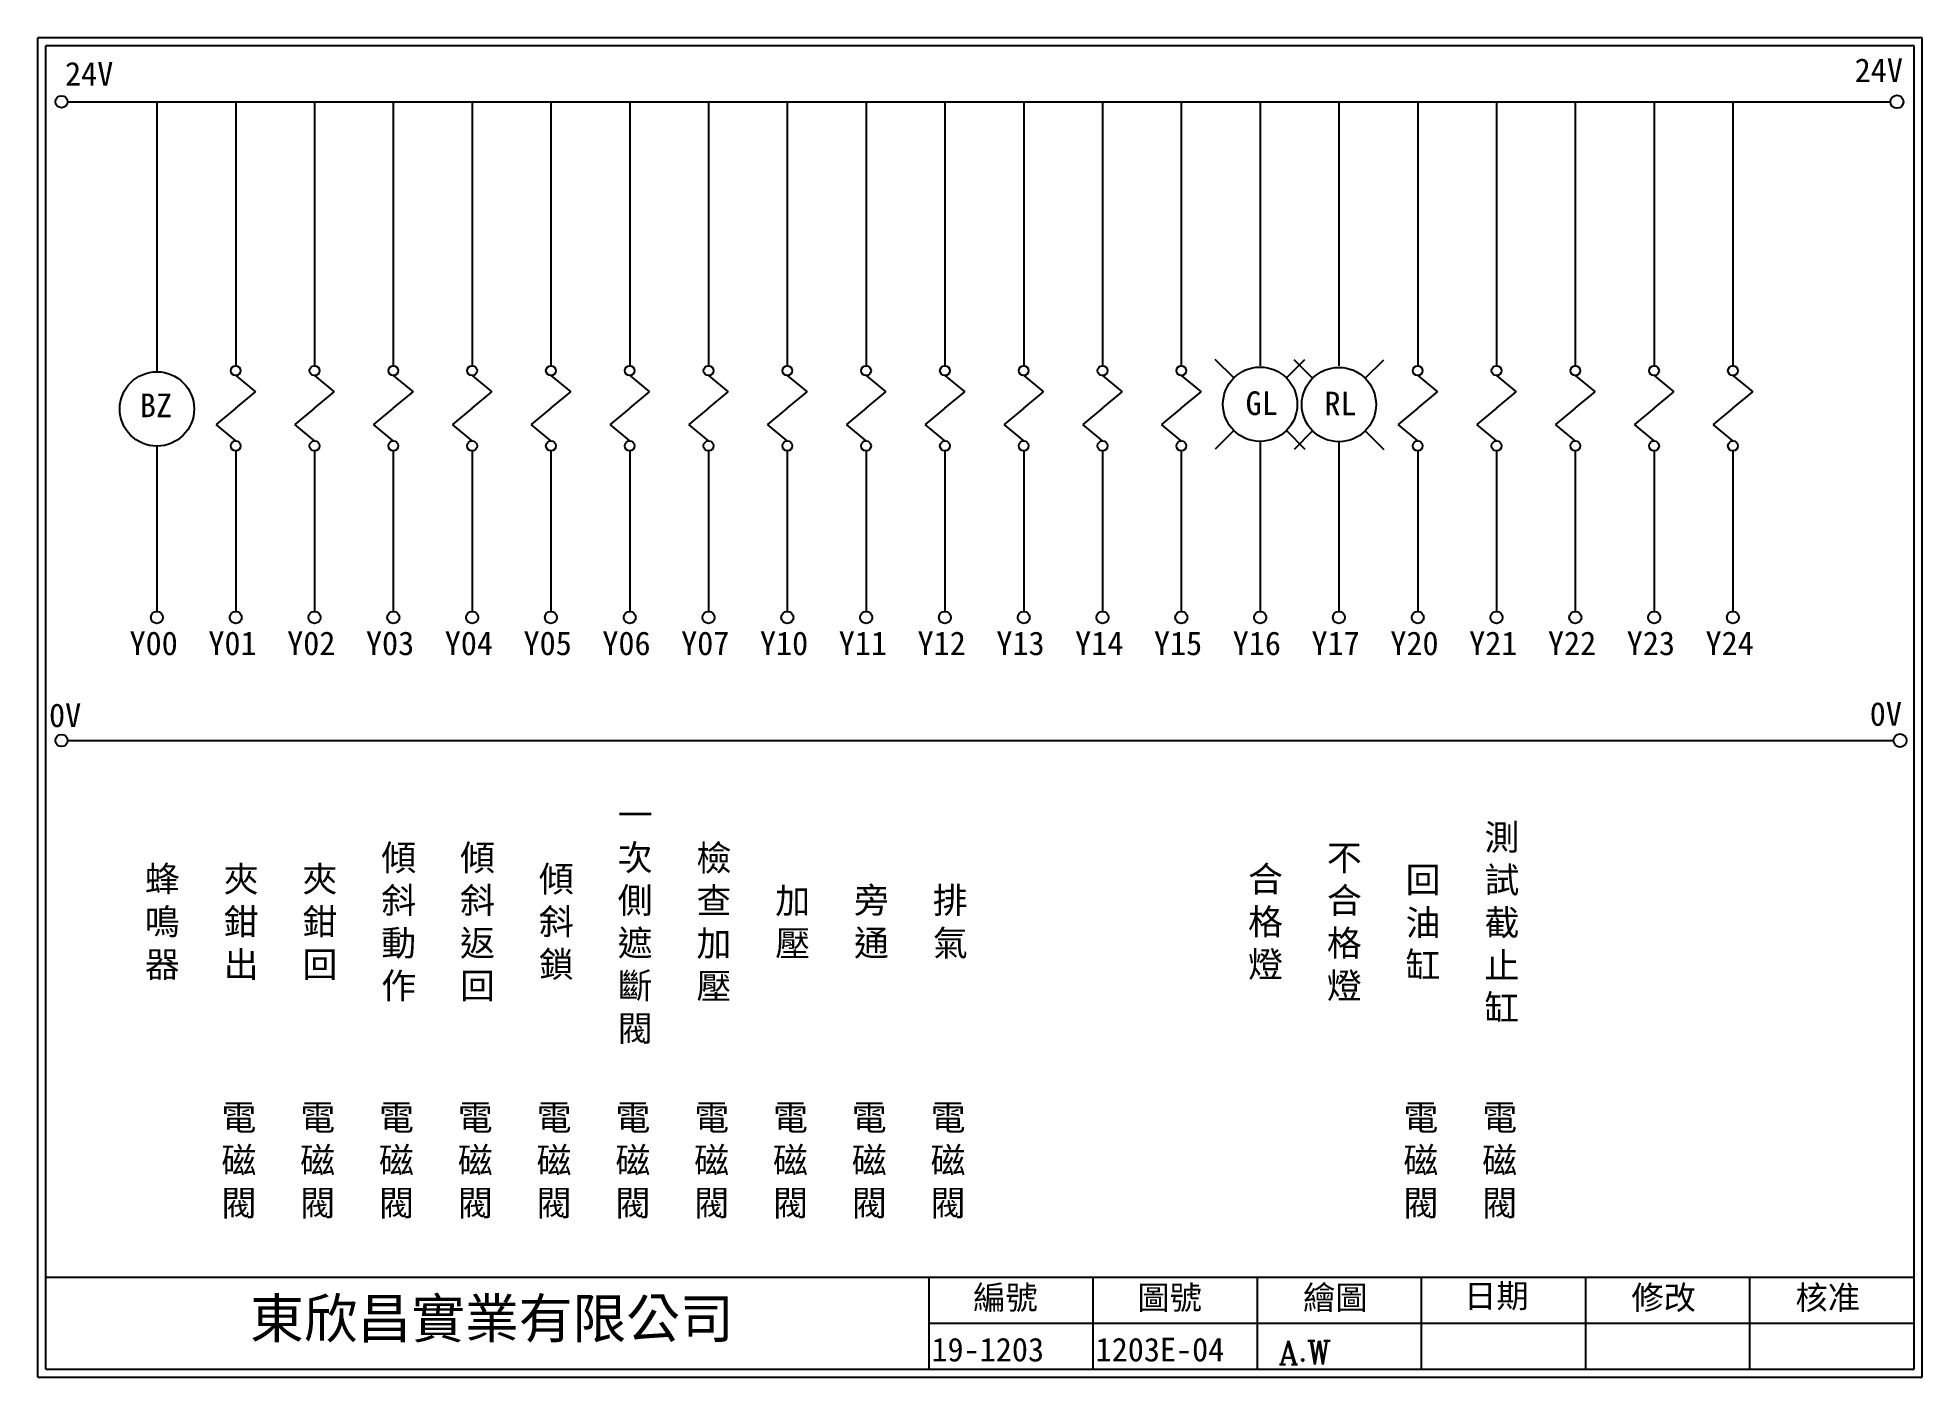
# Model space of a CAD drawing. Extents: x 926 to 1213, y 3 to 207.
import ezdxf

# ---------------------------------------------------------------- set-up
doc = ezdxf.new("R2010")
doc.units = 0
doc.layers.add('標尺寸層', color=3, linetype='CONTINUOUS')
doc.styles.add('CNS', font='romanc.shx', dxfattribs={"bigfont": 'chineset.shx'})
doc.styles.add('STSL', font='kaiu.ttf')

msp = doc.modelspace()

# ---------------------------------------------------------------- linework, layer by layer
at = {"layer": '標尺寸層', "color": 7}
for p, q in [((1212.74, 206.97), (925.74, 206.97)), ((925.74, 3), (925.74, 206.97)), ((1212.74, 3), (1212.74, 206.97)), ((1211.49, 205.72), (926.99, 205.72)), ((926.99, 4.25), (926.99, 205.72)), ((1211.49, 4.25), (1211.49, 205.72)), ((930.28, 197.22), (1207.88, 197.22)), ((943.9, 197.22), (943.9, 156.11)), ((955.9, 197.22), (955.9, 157.03)), ((967.9, 197.22), (967.9, 157.03)), ((979.9, 197.22), (979.9, 157.03)), ((991.9, 197.22), (991.9, 157.03)), ((1003.9, 197.22), (1003.9, 157.03)), ((1015.9, 197.22), (1015.9, 157.03)), ((1027.9, 197.22), (1027.9, 157.03)), ((1039.9, 197.22), (1039.9, 157.03)), ((1051.9, 197.22), (1051.9, 157.03)), ((1063.9, 197.22), (1063.9, 157.03)), ((1075.9, 197.22), (1075.9, 157.03)), ((1087.9, 197.22), (1087.9, 157.03)), ((1099.9, 197.22), (1099.9, 157.03)), ((1111.9, 197.22), (1111.9, 157.03)), ((1123.9, 197.22), (1123.9, 157.03)), ((1135.9, 197.22), (1135.9, 157.03)), ((1147.9, 197.22), (1147.9, 157.03)), ((1159.9, 197.22), (1159.9, 157.03)), ((1171.9, 197.22), (1171.9, 157.03)), ((1183.9, 197.22), (1183.9, 157.03)), ((955.9, 155.53), (958.91, 153.04)), ((967.9, 155.53), (970.91, 153.04)), ((979.9, 155.53), (982.91, 153.04)), ((991.9, 155.53), (994.91, 153.04)), ((1003.9, 155.53), (1006.91, 153.04)), ((1015.9, 155.53), (1018.91, 153.04)), ((1027.9, 155.53), (1030.91, 153.04)), ((1039.9, 155.53), (1042.91, 153.04)), ((1051.9, 155.53), (1054.91, 153.04)), ((1063.9, 155.53), (1066.91, 153.04)), ((1075.9, 155.53), (1078.91, 153.04)), ((1087.9, 155.53), (1090.91, 153.04)), ((1099.9, 155.53), (1102.91, 153.04)), ((1135.9, 155.53), (1138.91, 153.04)), ((1147.9, 155.53), (1150.91, 153.04)), ((1159.9, 155.53), (1162.91, 153.04)), ((1171.9, 155.53), (1174.91, 153.04)), ((1183.9, 155.53), (1186.91, 153.04)), ((955.9, 150.55), (958.91, 153.04)), ((967.9, 150.55), (970.91, 153.04)), ((979.9, 150.55), (982.91, 153.04)), ((991.9, 150.55), (994.91, 153.04)), ((1003.9, 150.55), (1006.91, 153.04)), ((1015.9, 150.55), (1018.91, 153.04)), ((1027.9, 150.55), (1030.91, 153.04)), ((1039.9, 150.55), (1042.91, 153.04)), ((1051.9, 150.55), (1054.91, 153.04)), ((1063.9, 150.55), (1066.91, 153.04)), ((1075.9, 150.55), (1078.91, 153.04)), ((1087.9, 150.55), (1090.91, 153.04)), ((1099.9, 150.55), (1102.91, 153.04)), ((1135.9, 150.55), (1138.91, 153.04)), ((1147.9, 150.55), (1150.91, 153.04)), ((1159.9, 150.55), (1162.91, 153.04)), ((1171.9, 150.55), (1174.91, 153.04)), ((1183.9, 150.55), (1186.91, 153.04)), ((955.9, 150.55), (952.9, 148.06)), ((967.9, 150.55), (964.9, 148.06)), ((979.9, 150.55), (976.9, 148.06)), ((991.9, 150.55), (988.9, 148.06)), ((1003.9, 150.55), (1000.9, 148.06)), ((1015.9, 150.55), (1012.9, 148.06)), ((1027.9, 150.55), (1024.9, 148.06)), ((1039.9, 150.55), (1036.9, 148.06)), ((1051.9, 150.55), (1048.9, 148.06)), ((1063.9, 150.55), (1060.9, 148.06)), ((1075.9, 150.55), (1072.9, 148.06)), ((1087.9, 150.55), (1084.9, 148.06)), ((1099.9, 150.55), (1096.9, 148.06)), ((1135.9, 150.55), (1132.9, 148.06)), ((1147.9, 150.55), (1144.9, 148.06)), ((1159.9, 150.55), (1156.9, 148.06)), ((1171.9, 150.55), (1168.9, 148.06)), ((1183.9, 150.55), (1180.9, 148.06)), ((955.9, 145.57), (952.9, 148.06)), ((967.9, 145.57), (964.9, 148.06)), ((979.9, 145.57), (976.9, 148.06)), ((991.9, 145.57), (988.9, 148.06)), ((1003.9, 145.57), (1000.9, 148.06)), ((1015.9, 145.57), (1012.9, 148.06)), ((1027.9, 145.57), (1024.9, 148.06)), ((1039.9, 145.57), (1036.9, 148.06)), ((1051.9, 145.57), (1048.9, 148.06)), ((1063.9, 145.57), (1060.9, 148.06)), ((1075.9, 145.57), (1072.9, 148.06)), ((1087.9, 145.57), (1084.9, 148.06)), ((1099.9, 145.57), (1096.9, 148.06)), ((1135.9, 145.57), (1132.9, 148.06)), ((1147.9, 145.57), (1144.9, 148.06)), ((1159.9, 145.57), (1156.9, 148.06)), ((1171.9, 145.57), (1168.9, 148.06)), ((1183.9, 145.57), (1180.9, 148.06)), ((943.9, 144.78), (943.9, 119.62)), ((955.9, 144.07), (955.9, 119.62)), ((967.9, 144.07), (967.9, 119.62)), ((979.9, 144.07), (979.9, 119.62)), ((991.9, 144.07), (991.9, 119.62)), ((1003.9, 144.07), (1003.9, 119.62)), ((1015.9, 144.07), (1015.9, 119.62)), ((1027.9, 144.07), (1027.9, 119.62)), ((1039.9, 144.07), (1039.9, 119.62)), ((1051.9, 144.07), (1051.9, 119.62)), ((1063.9, 144.07), (1063.9, 119.62)), ((1075.9, 144.07), (1075.9, 119.62)), ((1087.9, 144.07), (1087.9, 119.62)), ((1099.9, 144.07), (1099.9, 119.62)), ((1111.9, 145.5), (1111.9, 119.62)), ((1123.9, 145.44), (1123.9, 119.62)), ((1135.9, 144.07), (1135.9, 119.62)), ((1147.9, 144.07), (1147.9, 119.62)), ((1159.9, 144.07), (1159.9, 119.62)), ((1171.9, 144.07), (1171.9, 119.62)), ((1183.9, 144.07), (1183.9, 119.62)), ((930.49, 99.96), (1208.36, 99.96)), ((926.99, 18.25), (1211.49, 18.25)), ((1061.49, 4.25), (1061.49, 18.25)), ((1086.49, 4.25), (1086.49, 18.25)), ((1111.49, 4.25), (1111.49, 18.25)), ((1136.49, 4.25), (1136.49, 18.25)), ((1161.49, 4.25), (1161.49, 18.25)), ((1186.49, 4.25), (1186.49, 18.25)), ((1061.49, 11.25), (1211.49, 11.25)), ((925.74, 3), (1212.74, 3)), ((926.99, 4.25), (1211.49, 4.25))]:
    msp.add_line(p, q, dxfattribs=at)
at = {"layer": '標尺寸層'}
for p, q in [((1107.9, 155.16), (1105.07, 157.99)), ((1115.91, 155.16), (1118.73, 157.99)), ((1119.9, 155.11), (1117.07, 157.94)), ((1127.91, 155.11), (1130.73, 157.94)), ((1107.9, 147.16), (1105.07, 144.33)), ((1115.91, 147.16), (1118.73, 144.33)), ((1119.9, 147.1), (1117.07, 144.27)), ((1127.91, 147.1), (1130.73, 144.27))]:
    msp.add_line(p, q, dxfattribs=at)
at = {"layer": '標尺寸層', "color": 7}
for centre, radius in [((929.36, 197.22), 0.92), ((943.9, 150.44), 5.66), ((955.9, 156.28), 0.751), ((967.9, 156.28), 0.751), ((979.9, 156.28), 0.751), ((991.9, 156.28), 0.751), ((1003.9, 156.28), 0.751), ((1015.9, 156.28), 0.751), ((1027.9, 156.28), 0.751), ((1039.9, 156.28), 0.751), ((1051.9, 156.28), 0.751), ((1063.9, 156.28), 0.751), ((1075.9, 156.28), 0.751), ((1087.9, 156.28), 0.751), ((1099.9, 156.28), 0.751), ((1111.9, 151.16), 5.66), ((1123.9, 151.11), 5.66), ((1135.9, 156.28), 0.751), ((1147.9, 156.28), 0.751), ((1159.9, 156.28), 0.751), ((1171.9, 156.28), 0.751), ((1183.9, 156.28), 0.751), ((955.9, 144.82), 0.751), ((967.9, 144.82), 0.751), ((979.9, 144.82), 0.751), ((991.9, 144.82), 0.751), ((1003.9, 144.82), 0.751), ((1015.9, 144.82), 0.751), ((1027.9, 144.82), 0.751), ((1039.9, 144.82), 0.751), ((1051.9, 144.82), 0.751), ((1063.9, 144.82), 0.751), ((1075.9, 144.82), 0.751), ((1087.9, 144.82), 0.751), ((1099.9, 144.82), 0.751), ((1135.9, 144.82), 0.751), ((1147.9, 144.82), 0.751), ((1159.9, 144.82), 0.751), ((1171.9, 144.82), 0.751), ((1183.9, 144.82), 0.751), ((943.9, 118.7), 0.92), ((955.9, 118.7), 0.92), ((967.9, 118.7), 0.92), ((979.9, 118.7), 0.92), ((991.9, 118.7), 0.92), ((1003.9, 118.7), 0.92), ((1015.9, 118.7), 0.92), ((1027.9, 118.7), 0.92), ((1039.9, 118.7), 0.92), ((1051.9, 118.7), 0.92), ((1063.9, 118.7), 0.92), ((1075.9, 118.7), 0.92), ((1087.9, 118.7), 0.92), ((1099.9, 118.7), 0.92), ((1111.9, 118.7), 0.92), ((1123.9, 118.7), 0.92), ((1135.9, 118.7), 0.92), ((1147.9, 118.7), 0.92), ((1159.9, 118.7), 0.92), ((1171.9, 118.7), 0.92), ((1183.9, 118.7), 0.92), ((929.36, 99.96), 0.92)]:
    msp.add_circle(centre, radius, dxfattribs=at)
at = {"layer": '標尺寸層'}
for centre in [(1208.88, 197.22), (1209.36, 99.96)]:
    msp.add_circle(centre, 1, dxfattribs=at)

# ---------------------------------------------------------------- texts
at = {"layer": '標尺寸層', "color": 4, "style": 'STSL'}
for s, height, p in [('24V', 3.6, (1202.44, 200.22)), ('24V', 3.6, (929.91, 199.68)), (' BZ ', 3.6, (938.86, 149.19)), ('GL', 3.6, (1109.69, 149.52)), ('RL', 3.6, (1121.69, 149.47)), ('Y00', 3.6, (939.73, 112.96)), ('Y01', 3.6, (951.73, 112.96)), ('Y02', 3.6, (963.73, 112.96)), ('Y03', 3.6, (975.73, 112.96)), ('Y04', 3.6, (987.73, 112.96)), ('Y05', 3.6, (999.73, 112.96)), ('Y06', 3.6, (1011.73, 112.96)), ('Y07', 3.6, (1023.73, 112.96)), ('Y10', 3.6, (1035.73, 112.96)), ('Y11', 3.6, (1047.73, 112.96)), ('Y12', 3.6, (1059.73, 112.96)), ('Y13', 3.6, (1071.73, 112.96)), ('Y14', 3.6, (1083.73, 112.96)), ('Y15', 3.6, (1095.73, 112.96)), ('Y16', 3.6, (1107.73, 112.96)), ('Y17', 3.6, (1119.73, 112.96)), ('Y20', 3.6, (1131.73, 112.96)), ('Y21', 3.6, (1143.73, 112.96)), ('Y22', 3.6, (1155.73, 112.96)), ('Y23', 3.6, (1167.73, 112.96)), ('Y24', 3.6, (1179.73, 112.96)), ('0V', 3.6, (927.47, 102)), ('0V', 3.6, (1204.74, 102.2)), ('編號', 3.6, (1068.21, 13.34)), ('圖號', 3.6, (1093.21, 13.34)), ('繪圖', 3.6, (1118.44, 13.34)), ('日期', 3.6, (1142.96, 13.59)), ('修改', 3.6, (1168.44, 13.34)), ('核准', 3.6, (1193.44, 13.34)), ('東欣昌實業有限公司', 6, (958.08, 8.97)), ('19-1203', 3.6, (1061.85, 5.42)), ('1203E-04', 3.6, (1086.85, 5.42))]:
    msp.add_text(s, height=height, dxfattribs=at).set_placement(p)
at = {"layer": '標尺寸層', "color": 7, "style": 'CNS'}
for s, insert, char_height, width, attachment_point in [('{\\fDFKai-SB|b0|i0|c136|p65;一次側遮斷閥}', (1016.72, 72.17), 3.9, 2.8481, 5), ('{\\fDFKai-SB|b0|i0|c136|p65;測試截止缸}', (1148.72, 72.17), 3.9, 2.8481, 5), ('{\\fDFKai-SB|b0|i0|c136|p65;傾斜動作}', (980.72, 72.17), 3.9, 2.8481, 5), ('{\\fDFKai-SB|b0|i0|c136|p65;傾斜返回}', (992.72, 72.17), 3.9, 2.8481, 5), ('{\\fDFKai-SB|b0|i0|c136|p65;檢查加壓}', (1028.72, 72.17), 3.9, 2.8481, 5), ('{\\fDFKai-SB|b0|i0|c136|p65;不合格燈}', (1124.72, 72.17), 3.9, 2.8481, 5), ('{\\fDFKai-SB|b0|i0|c136|p65;蜂鳴器}', (944.72, 72.17), 3.9, 2.8481, 5), ('{\\fDFKai-SB|b0|i0|c136|p65;夾鉗出}', (956.72, 72.17), 3.9, 2.8481, 5), ('{\\fDFKai-SB|b0|i0|c136|p65;夾鉗回}', (968.72, 72.17), 3.9, 2.8481, 5), ('{\\fDFKai-SB|b0|i0|c136|p65;傾斜鎖}', (1004.72, 72.17), 3.9, 2.8481, 5), ('{\\fDFKai-SB|b0|i0|c136|p65;合格燈}', (1112.72, 72.17), 3.9, 2.8481, 5), ('{\\fDFKai-SB|b0|i0|c136|p65;回油缸}', (1136.72, 72.17), 3.9, 2.8481, 5), ('{\\fDFKai-SB|b0|i0|c136|p65;加壓}', (1040.72, 72.17), 3.9, 2.8481, 5), ('{\\fDFKai-SB|b0|i0|c136|p65;旁通}', (1052.72, 72.17), 3.9, 2.8481, 5), ('{\\fDFKai-SB|b0|i0|c136|p65;排氣}', (1064.72, 72.17), 3.9, 2.8481, 5), ('{\\fDFKai-SB|b0|i0|c136|p65;電磁閥}', (956.38, 35.84), 3.9, 8.6627, 5), ('{\\fDFKai-SB|b0|i0|c136|p65;電磁閥}', (968.38, 35.84), 3.9, 8.6627, 5), ('{\\fDFKai-SB|b0|i0|c136|p65;電磁閥}', (980.38, 35.84), 3.9, 8.6627, 5), ('{\\fDFKai-SB|b0|i0|c136|p65;電磁閥}', (992.38, 35.84), 3.9, 8.6627, 5), ('{\\fDFKai-SB|b0|i0|c136|p65;電磁閥}', (1004.38, 35.84), 3.9, 8.6627, 5), ('{\\fDFKai-SB|b0|i0|c136|p65;電磁閥}', (1016.38, 35.84), 3.9, 8.6627, 5), ('{\\fDFKai-SB|b0|i0|c136|p65;電磁閥}', (1028.38, 35.84), 3.9, 8.6627, 5), ('{\\fDFKai-SB|b0|i0|c136|p65;電磁閥}', (1040.38, 35.84), 3.9, 8.6627, 5), ('{\\fDFKai-SB|b0|i0|c136|p65;電磁閥}', (1052.38, 35.84), 3.9, 8.6627, 5), ('{\\fDFKai-SB|b0|i0|c136|p65;電磁閥}', (1064.38, 35.84), 3.9, 8.6627, 5), ('{\\fDFKai-SB|b0|i0|c136|p65;電磁閥}', (1136.38, 35.84), 3.9, 8.6627, 5), ('{\\fDFKai-SB|b0|i0|c136|p65;電磁閥}', (1148.38, 35.84), 3.9, 8.6627, 5), (' {\\C4; A.W}', (1109.74, 8.55), 3.6, 24.535, 1)]:
    msp.add_mtext(s, dxfattribs=dict(at, insert=insert, char_height=char_height, width=width, attachment_point=attachment_point))

doc.saveas('drawing.dxf')
